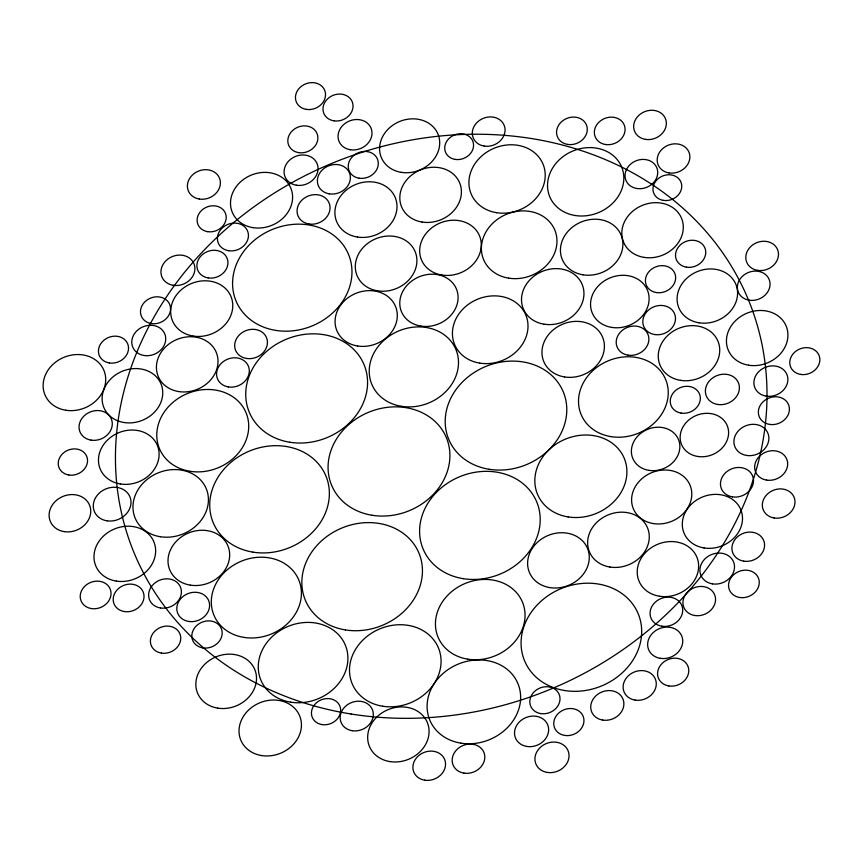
<?xml version="1.0" encoding="UTF-8"?>
<svg xmlns="http://www.w3.org/2000/svg" width="863" height="863" viewBox="0 0 863 863"><rect width="100%" height="100%" fill="white"/><g stroke="black" fill="none" stroke-linecap="round" stroke-linejoin="round"><path stroke-width="1.29" d="M351.025 714.003A332.19 284.747 -22.3 0 0 757.434 325.772A332.19 284.747 -22.3 0 0 215.211 239.051A332.19 284.747 -22.3 0 0 351.025 714.003M208.123 277.908A15.836 13.571 -22.3 0 0 227.498 259.407A15.836 13.571 -22.3 0 0 201.651 255.265A15.836 13.571 -22.3 0 0 208.123 277.908M333.841 120.82A15.329 13.139 -22.3 0 0 352.6 102.902A15.329 13.139 -22.3 0 0 327.573 98.9A15.329 13.139 -22.3 0 0 333.841 120.82M91.349 608.566A15.717 13.474 -22.3 0 0 110.583 590.195A15.717 13.474 -22.3 0 0 84.919 586.096A15.717 13.474 -22.3 0 0 91.349 608.566M605.459 144.499A15.674 13.441 -22.3 0 0 624.639 126.181A15.674 13.441 -22.3 0 0 599.051 122.082A15.674 13.441 -22.3 0 0 605.459 144.499M322.007 724.586A14.908 12.783 -22.3 0 0 340.249 707.164A14.908 12.783 -22.3 0 0 315.901 703.269A14.908 12.783 -22.3 0 0 322.007 724.586M68.824 474.995A14.962 12.826 -22.3 0 0 87.12 457.509A14.962 12.826 -22.3 0 0 62.708 453.604A14.962 12.826 -22.3 0 0 68.824 474.995M207.627 231.662A14.833 12.718 -22.3 0 0 225.782 214.326A14.833 12.718 -22.3 0 0 201.564 210.453A14.833 12.718 -22.3 0 0 207.627 231.662M455.157 159.396A14.714 12.611 -22.3 0 0 473.151 142.212A14.714 12.611 -22.3 0 0 449.138 138.371A14.714 12.611 -22.3 0 0 455.157 159.396M663.377 200.378A14.682 12.578 -22.3 0 0 681.339 183.226A14.682 12.578 -22.3 0 0 657.379 179.385A14.682 12.578 -22.3 0 0 663.377 200.378M202.805 647.876A15.469 13.258 -22.3 0 0 221.737 629.796A15.469 13.258 -22.3 0 0 196.484 625.751A15.469 13.258 -22.3 0 0 202.805 647.876M656.344 292.557A15.426 13.225 -22.3 0 0 675.211 274.531A15.426 13.225 -22.3 0 0 650.033 270.507A15.426 13.225 -22.3 0 0 656.344 292.557M746.549 455.437A17.843 15.297 -22.3 0 0 768.372 434.585A17.843 15.297 -22.3 0 0 739.257 429.936A17.843 15.297 -22.3 0 0 746.549 455.437M766.182 396.128A17.346 14.865 -22.3 0 0 787.39 375.869A17.346 14.865 -22.3 0 0 759.084 371.338A17.346 14.865 -22.3 0 0 766.182 396.128M144.045 355.491A17.325 14.854 -22.3 0 0 165.232 335.243A17.325 14.854 -22.3 0 0 136.958 330.723A17.325 14.854 -22.3 0 0 144.045 355.491M64.153 531.619A21.23 18.199 -22.3 0 0 90.13 506.808A21.23 18.199 -22.3 0 0 55.48 501.263A21.23 18.199 -22.3 0 0 64.153 531.619M697.66 456.451A24.714 21.187 -22.3 0 0 727.897 427.563A24.714 21.187 -22.3 0 0 687.552 421.112A24.714 21.187 -22.3 0 0 697.66 456.451M463.96 773.129A16.656 14.283 -22.3 0 0 484.337 753.658A16.656 14.283 -22.3 0 0 457.153 749.311A16.656 14.283 -22.3 0 0 463.96 773.129M228.393 386.926A16.699 14.315 -22.3 0 0 248.824 367.411A16.699 14.315 -22.3 0 0 221.564 363.053A16.699 14.315 -22.3 0 0 228.393 386.926M329.299 193.841A16.829 14.423 -22.3 0 0 349.893 174.175A16.829 14.423 -22.3 0 0 322.428 169.784A16.829 14.423 -22.3 0 0 329.299 193.841M654.618 334.531A16.667 14.293 -22.3 0 0 675.017 315.049A16.667 14.293 -22.3 0 0 647.8 310.702A16.667 14.293 -22.3 0 0 654.618 334.531M296.354 185.211A17.325 14.854 -22.3 0 0 317.552 164.962A17.325 14.854 -22.3 0 0 289.278 160.442A17.325 14.854 -22.3 0 0 296.354 185.211M160.475 607.973A16.721 14.326 -22.3 0 0 180.928 588.437A16.721 14.326 -22.3 0 0 153.646 584.068A16.721 14.326 -22.3 0 0 160.475 607.973M645.481 139.375A16.667 14.293 -22.3 0 0 665.88 119.892A16.667 14.293 -22.3 0 0 638.663 115.534A16.667 14.293 -22.3 0 0 645.481 139.375M526.861 746.452A17.4 14.919 -22.3 0 0 548.145 726.107A17.4 14.919 -22.3 0 0 519.742 721.565A17.4 14.919 -22.3 0 0 526.861 746.452M602.708 720.076A16.904 14.488 -22.3 0 0 623.399 700.314A16.904 14.488 -22.3 0 0 595.804 695.902A16.904 14.488 -22.3 0 0 602.708 720.076M766.581 480.098A16.839 14.434 -22.3 0 0 787.185 460.411A16.839 14.434 -22.3 0 0 759.699 456.02A16.839 14.434 -22.3 0 0 766.581 480.098M717.682 404.456A17.346 14.865 -22.3 0 0 738.901 384.186A17.346 14.865 -22.3 0 0 710.594 379.655A17.346 14.865 -22.3 0 0 717.682 404.456M173.215 285.308A17.325 14.854 -22.3 0 0 194.412 265.06A17.325 14.854 -22.3 0 0 166.138 260.54A17.325 14.854 -22.3 0 0 173.215 285.308M350.313 149.741A17.325 14.854 -22.3 0 0 371.511 129.493A17.325 14.854 -22.3 0 0 343.237 124.973A17.325 14.854 -22.3 0 0 350.313 149.741M749.181 300.195A16.667 14.293 -22.3 0 0 769.58 280.712A16.667 14.293 -22.3 0 0 742.363 276.354A16.667 14.293 -22.3 0 0 749.181 300.195M712.417 583.863A17.648 15.135 -22.3 0 0 734.014 563.237A17.648 15.135 -22.3 0 0 705.2 558.631A17.648 15.135 -22.3 0 0 712.417 583.863M661.856 626.204A16.656 14.283 -22.3 0 0 682.234 606.732A16.656 14.283 -22.3 0 0 655.049 602.385A16.656 14.283 -22.3 0 0 661.856 626.204M547.25 772.428A17.4 14.919 -22.3 0 0 568.544 752.094A17.4 14.919 -22.3 0 0 540.141 747.552A17.4 14.919 -22.3 0 0 547.25 772.428M583.01 274.812A31.845 27.303 -22.3 0 0 621.975 237.584A31.845 27.303 -22.3 0 0 569.99 229.267A31.845 27.303 -22.3 0 0 583.01 274.812M357.573 345.998A31.726 27.195 -22.3 0 0 396.387 308.922A31.726 27.195 -22.3 0 0 344.596 300.637A31.726 27.195 -22.3 0 0 357.573 345.998M261.597 755.557A31.823 27.271 -22.3 0 0 300.529 718.361A31.823 27.271 -22.3 0 0 248.587 710.055A31.823 27.271 -22.3 0 0 261.597 755.557M65.761 410.238A31.909 27.357 -22.3 0 0 104.801 372.945A31.909 27.357 -22.3 0 0 52.708 364.607A31.909 27.357 -22.3 0 0 65.761 410.238M252.945 227.638A31.661 27.141 -22.3 0 0 291.683 190.637A31.661 27.141 -22.3 0 0 240 182.373A31.661 27.141 -22.3 0 0 252.945 227.638M564.531 376.948A31.845 27.303 -22.3 0 0 603.496 339.731A31.845 27.303 -22.3 0 0 551.511 331.414A31.845 27.303 -22.3 0 0 564.531 376.948M116.268 581.09A31.446 26.958 -22.3 0 0 154.747 544.337A31.446 26.958 -22.3 0 0 103.42 536.128A31.446 26.958 -22.3 0 0 116.268 581.09M422.093 222.061A31.413 26.926 -22.3 0 0 460.518 185.351A31.413 26.926 -22.3 0 0 409.245 177.152A31.413 26.926 -22.3 0 0 422.093 222.061M644.046 257.379A31.348 26.872 -22.3 0 0 682.396 220.734A31.348 26.872 -22.3 0 0 631.231 212.557A31.348 26.872 -22.3 0 0 644.046 257.379M217.778 708.145A30.949 26.526 -22.3 0 0 255.631 671.986A30.949 26.526 -22.3 0 0 205.124 663.906A30.949 26.526 -22.3 0 0 217.778 708.145M575.114 215.502A38.911 33.355 -22.3 0 0 622.719 170.022A38.911 33.355 -22.3 0 0 559.202 159.871A38.911 33.355 -22.3 0 0 575.114 215.502M698.965 322.784A30.852 26.451 -22.3 0 0 736.711 286.732A30.852 26.451 -22.3 0 0 686.355 278.673A30.852 26.451 -22.3 0 0 698.965 322.784M228.619 250.712A15.836 13.571 -22.3 0 0 247.994 232.212A15.836 13.571 -22.3 0 0 222.147 228.08A15.836 13.571 -22.3 0 0 228.619 250.712M549.893 587.606A31.446 26.958 -22.3 0 0 588.372 550.853A31.446 26.958 -22.3 0 0 537.045 542.644A31.446 26.958 -22.3 0 0 549.893 587.606M389.86 761.576A31.316 26.85 -22.3 0 0 428.177 724.974A31.316 26.85 -22.3 0 0 377.055 716.797A31.316 26.85 -22.3 0 0 389.86 761.576M178.695 391.565A31.413 26.926 -22.3 0 0 217.12 354.844A31.413 26.926 -22.3 0 0 165.847 346.646A31.413 26.926 -22.3 0 0 178.695 391.565M357.358 237.034A31.661 27.141 -22.3 0 0 396.095 200.022A31.661 27.141 -22.3 0 0 344.413 191.759A31.661 27.141 -22.3 0 0 357.358 237.034M680.486 380.346A31.348 26.872 -22.3 0 0 718.836 343.711A31.348 26.872 -22.3 0 0 667.671 335.524A31.348 26.872 -22.3 0 0 680.486 380.346M124.045 422.514A30.917 26.494 -22.3 0 0 161.866 386.376A30.917 26.494 -22.3 0 0 111.413 378.307A30.917 26.494 -22.3 0 0 124.045 422.514M306.322 109.374A15.329 13.139 -22.3 0 0 325.081 91.456A15.329 13.139 -22.3 0 0 300.054 87.454A15.329 13.139 -22.3 0 0 306.322 109.374M124.348 611.554A15.717 13.474 -22.3 0 0 143.582 593.183A15.717 13.474 -22.3 0 0 117.918 589.073A15.717 13.474 -22.3 0 0 124.348 611.554M377.573 290.842A31.413 26.926 -22.3 0 0 416.009 254.132A31.413 26.926 -22.3 0 0 364.725 245.933A31.413 26.926 -22.3 0 0 377.573 290.842M567.66 144.423A15.674 13.441 -22.3 0 0 586.84 126.106A15.674 13.441 -22.3 0 0 561.252 122.007A15.674 13.441 -22.3 0 0 567.66 144.423M508.717 278.156A38.533 33.031 -22.3 0 0 555.858 233.118A38.533 33.031 -22.3 0 0 492.956 223.053A38.533 33.031 -22.3 0 0 508.717 278.156M668.857 685.945A15.912 13.635 -22.3 0 0 688.318 667.347A15.912 13.635 -22.3 0 0 662.353 663.194A15.912 13.635 -22.3 0 0 668.857 685.945M769.58 424.402A15.847 13.581 -22.3 0 0 788.965 405.88A15.847 13.581 -22.3 0 0 763.108 401.748A15.847 13.581 -22.3 0 0 769.58 424.402M800.637 374.423A15.351 13.161 -22.3 0 0 819.419 356.484A15.351 13.161 -22.3 0 0 794.37 352.482A15.351 13.161 -22.3 0 0 800.637 374.423M109.321 362.935A15.329 13.139 -22.3 0 0 128.08 345.006A15.329 13.139 -22.3 0 0 103.053 341.004A15.329 13.139 -22.3 0 0 109.321 362.935M106.926 520.81A19.234 16.483 -22.3 0 0 130.453 498.329A19.234 16.483 -22.3 0 0 99.062 493.312A19.234 16.483 -22.3 0 0 106.926 520.81M401.317 172.352A30.669 26.289 -22.3 0 0 438.825 136.516A30.669 26.289 -22.3 0 0 388.771 128.511A30.669 26.289 -22.3 0 0 401.317 172.352M748.674 365.211A31.348 26.872 -22.3 0 0 787.034 328.566A31.348 26.872 -22.3 0 0 735.859 320.378A31.348 26.872 -22.3 0 0 748.674 365.211M659.418 596.225A31.316 26.85 -22.3 0 0 697.736 559.623A31.316 26.85 -22.3 0 0 646.614 551.446A31.316 26.85 -22.3 0 0 659.418 596.225M540.734 713.593A15.415 13.215 -22.3 0 0 559.58 695.589A15.415 13.215 -22.3 0 0 534.424 691.565A15.415 13.215 -22.3 0 0 540.734 713.593M653.367 523.571A30.701 26.311 -22.3 0 0 690.918 487.692A30.701 26.311 -22.3 0 0 640.81 479.688A30.701 26.311 -22.3 0 0 653.367 523.571M739.656 597.487A15.663 13.42 -22.3 0 0 758.814 579.192A15.663 13.42 -22.3 0 0 733.248 575.103A15.663 13.42 -22.3 0 0 739.656 597.487M243.895 637.39A45.944 39.385 -22.3 0 0 300.097 583.69A45.944 39.385 -22.3 0 0 225.103 571.694A45.944 39.385 -22.3 0 0 243.895 637.39M611.727 327.401A29.86 25.588 -22.3 0 0 648.253 292.503A29.86 25.588 -22.3 0 0 599.515 284.714A29.86 25.588 -22.3 0 0 611.727 327.401M420.864 326.085A29.73 25.48 -22.3 0 0 457.239 291.338A29.73 25.48 -22.3 0 0 408.706 283.582A29.73 25.48 -22.3 0 0 420.864 326.085M352.147 730.702A16.904 14.488 -22.3 0 0 372.838 710.95A16.904 14.488 -22.3 0 0 345.243 706.538A16.904 14.488 -22.3 0 0 352.147 730.702M91.068 440.13A16.947 14.531 -22.3 0 0 111.802 420.313A16.947 14.531 -22.3 0 0 84.132 415.89A16.947 14.531 -22.3 0 0 91.068 440.13M199.321 199.04A16.829 14.423 -22.3 0 0 219.914 179.375A16.829 14.423 -22.3 0 0 192.449 174.984A16.829 14.423 -22.3 0 0 199.321 199.04M544.078 324.197A31.845 27.303 -22.3 0 0 583.043 286.98A31.845 27.303 -22.3 0 0 531.058 278.663A31.845 27.303 -22.3 0 0 544.078 324.197M190.302 585.136A31.446 26.958 -22.3 0 0 228.771 548.383A31.446 26.958 -22.3 0 0 177.444 540.173A31.446 26.958 -22.3 0 0 190.302 585.136M484.154 146.074A16.699 14.315 -22.3 0 0 504.596 126.559A16.699 14.315 -22.3 0 0 477.325 122.19A16.699 14.315 -22.3 0 0 484.154 146.074M636.851 188.501A16.667 14.293 -22.3 0 0 657.25 169.019A16.667 14.293 -22.3 0 0 630.033 164.671A16.667 14.293 -22.3 0 0 636.851 188.501M460.918 743.162A47.692 40.874 -22.3 0 0 519.267 687.423A47.692 40.874 -22.3 0 0 441.425 674.974A47.692 40.874 -22.3 0 0 460.918 743.162M648.911 470.357A24.714 21.187 -22.3 0 0 679.149 441.468A24.714 21.187 -22.3 0 0 638.803 435.017A24.714 21.187 -22.3 0 0 648.911 470.357M193.129 336.052A31.661 27.141 -22.3 0 0 231.867 299.051A31.661 27.141 -22.3 0 0 180.184 290.777A31.661 27.141 -22.3 0 0 193.129 336.052M609.914 567.045A31.446 26.958 -22.3 0 0 648.383 530.292A31.446 26.958 -22.3 0 0 597.056 522.093A31.446 26.958 -22.3 0 0 609.914 567.045M424.693 780.174A16.656 14.283 -22.3 0 0 445.071 760.702A16.656 14.283 -22.3 0 0 417.886 756.355A16.656 14.283 -22.3 0 0 424.693 780.174M246.527 358.458A16.699 14.315 -22.3 0 0 266.958 338.943A16.699 14.315 -22.3 0 0 239.698 334.574A16.699 14.315 -22.3 0 0 246.527 358.458M308.986 223.992A16.829 14.423 -22.3 0 0 329.569 204.326A16.829 14.423 -22.3 0 0 302.104 199.936A16.829 14.423 -22.3 0 0 308.986 223.992M628.016 355.157A16.667 14.293 -22.3 0 0 648.415 335.675A16.667 14.293 -22.3 0 0 621.198 331.316A16.667 14.293 -22.3 0 0 628.016 355.157M732.407 496.861A16.839 14.434 -22.3 0 0 753.011 477.174A16.839 14.434 -22.3 0 0 725.513 472.784A16.839 14.434 -22.3 0 0 732.407 496.861M694.704 615.492A16.656 14.283 -22.3 0 0 715.082 596.031A16.656 14.283 -22.3 0 0 687.897 591.684A16.656 14.283 -22.3 0 0 694.704 615.492M289.785 442.234A62.125 53.247 -22.3 0 0 365.783 369.634A62.125 53.247 -22.3 0 0 264.391 353.42A62.125 53.247 -22.3 0 0 289.785 442.234M161.37 653.097A15.469 13.258 -22.3 0 0 180.302 635.017A15.469 13.258 -22.3 0 0 155.038 630.982A15.469 13.258 -22.3 0 0 161.37 653.097M496.505 212.676A38.911 33.355 -22.3 0 0 544.1 167.206A38.911 33.355 -22.3 0 0 480.594 157.044A38.911 33.355 -22.3 0 0 496.505 212.676M686.441 267.163A15.426 13.225 -22.3 0 0 705.308 249.137A15.426 13.225 -22.3 0 0 680.13 245.114A15.426 13.225 -22.3 0 0 686.441 267.163M401.511 406.322A45.512 39.008 -22.3 0 0 457.185 353.129A45.512 39.008 -22.3 0 0 382.902 341.252A45.512 39.008 -22.3 0 0 401.511 406.322M489.159 469.278A61.996 53.139 -22.3 0 0 565.006 396.829A61.996 53.139 -22.3 0 0 463.819 380.648A61.996 53.139 -22.3 0 0 489.159 469.278M290.68 702.169A45.696 39.169 -22.3 0 0 346.592 648.76A45.696 39.169 -22.3 0 0 271.996 636.829A45.696 39.169 -22.3 0 0 290.68 702.169M120.399 483.981A30.917 26.494 -22.3 0 0 158.22 447.854A30.917 26.494 -22.3 0 0 107.756 439.785A30.917 26.494 -22.3 0 0 120.399 483.981M298.684 152.632A15.329 13.139 -22.3 0 0 317.444 134.714A15.329 13.139 -22.3 0 0 292.417 130.712A15.329 13.139 -22.3 0 0 298.684 152.632M610.961 436.624A45.761 39.223 -22.3 0 0 666.937 383.15A45.761 39.223 -22.3 0 0 592.245 371.209A45.761 39.223 -22.3 0 0 610.961 436.624M467.832 659.181A45.696 39.169 -22.3 0 0 523.733 605.783A45.696 39.169 -22.3 0 0 449.148 593.852A45.696 39.169 -22.3 0 0 467.832 659.181M681.123 413.086A15.351 13.161 -22.3 0 0 699.904 395.146A15.351 13.161 -22.3 0 0 674.844 391.144A15.351 13.161 -22.3 0 0 681.123 413.086M345.437 629.925A61.5 52.719 -22.3 0 0 420.68 558.059A61.5 52.719 -22.3 0 0 320.302 542.007A61.5 52.719 -22.3 0 0 345.437 629.925M151.359 323.56A15.329 13.139 -22.3 0 0 170.108 305.642A15.329 13.139 -22.3 0 0 145.081 301.64A15.329 13.139 -22.3 0 0 151.359 323.56M564.661 735.416A15.415 13.215 -22.3 0 0 583.517 717.401A15.415 13.215 -22.3 0 0 558.361 713.377A15.415 13.215 -22.3 0 0 564.661 735.416M372.126 515.265A62.125 53.247 -22.3 0 0 448.124 442.665A62.125 53.247 -22.3 0 0 346.721 426.451A62.125 53.247 -22.3 0 0 372.126 515.265M188.663 621.446A16.721 14.326 -22.3 0 0 209.116 601.899A16.721 14.326 -22.3 0 0 181.823 597.541A16.721 14.326 -22.3 0 0 188.663 621.446M441.942 275.049A31.413 26.926 -22.3 0 0 480.378 238.339A31.413 26.926 -22.3 0 0 429.094 230.141A31.413 26.926 -22.3 0 0 441.942 275.049M668.998 172.924A16.667 14.293 -22.3 0 0 689.397 153.441A16.667 14.293 -22.3 0 0 662.18 149.094A16.667 14.293 -22.3 0 0 668.998 172.924M568.124 516.926A46.947 40.237 -22.3 0 0 625.556 462.072A46.947 40.237 -22.3 0 0 548.933 449.817A46.947 40.237 -22.3 0 0 568.124 516.926M382.611 706.214A46.699 40.022 -22.3 0 0 439.731 651.641A46.699 40.022 -22.3 0 0 363.517 639.451A46.699 40.022 -22.3 0 0 382.611 706.214M190.011 471.284A46.882 40.183 -22.3 0 0 247.368 416.495A46.882 40.183 -22.3 0 0 170.852 404.262A46.882 40.183 -22.3 0 0 190.011 471.284M564.682 690.529A61.5 52.719 -22.3 0 0 639.915 618.652A61.5 52.719 -22.3 0 0 539.537 602.601A61.5 52.719 -22.3 0 0 564.682 690.529M479.752 363.129A38.533 33.031 -22.3 0 0 526.894 318.091A38.533 33.031 -22.3 0 0 463.992 308.026A38.533 33.031 -22.3 0 0 479.752 363.129M160.248 536.71A38.468 32.977 -22.3 0 0 207.314 491.748A38.468 32.977 -22.3 0 0 144.509 481.705A38.468 32.977 -22.3 0 0 160.248 536.71M359.105 178.199A15.329 13.139 -22.3 0 0 377.865 160.281A15.329 13.139 -22.3 0 0 352.838 156.279A15.329 13.139 -22.3 0 0 359.105 178.199M704.068 547.951A30.701 26.311 -22.3 0 0 741.63 512.072A30.701 26.311 -22.3 0 0 691.522 504.057A30.701 26.311 -22.3 0 0 704.068 547.951M757.606 270.356A16.667 14.293 -22.3 0 0 778.005 250.874A16.667 14.293 -22.3 0 0 750.788 246.527A16.667 14.293 -22.3 0 0 757.606 270.356M463.204 578.663A61.5 52.719 -22.3 0 0 538.436 506.786A61.5 52.719 -22.3 0 0 438.059 490.734A61.5 52.719 -22.3 0 0 463.204 578.663M275.739 330.4A60.874 52.179 -22.3 0 0 350.216 259.256A60.874 52.179 -22.3 0 0 250.853 243.366A60.874 52.179 -22.3 0 0 275.739 330.4M252.988 552.147A61.003 52.287 -22.3 0 0 327.616 480.853A61.003 52.287 -22.3 0 0 228.048 464.93A61.003 52.287 -22.3 0 0 252.988 552.147M774.133 517.973A16.656 14.283 -22.3 0 0 794.51 498.501A16.656 14.283 -22.3 0 0 767.315 494.154A16.656 14.283 -22.3 0 0 774.133 517.973M660.335 658.34A17.907 15.34 -22.3 0 0 682.234 637.423A17.907 15.34 -22.3 0 0 653.011 632.752A17.907 15.34 -22.3 0 0 660.335 658.34M635.114 700.098A16.904 14.488 -22.3 0 0 655.794 680.335A16.904 14.488 -22.3 0 0 628.199 675.923A16.904 14.488 -22.3 0 0 635.114 700.098M743.712 561.155A16.656 14.283 -22.3 0 0 764.089 541.694A16.656 14.283 -22.3 0 0 736.894 537.347A16.656 14.283 -22.3 0 0 743.712 561.155"/></g></svg>
